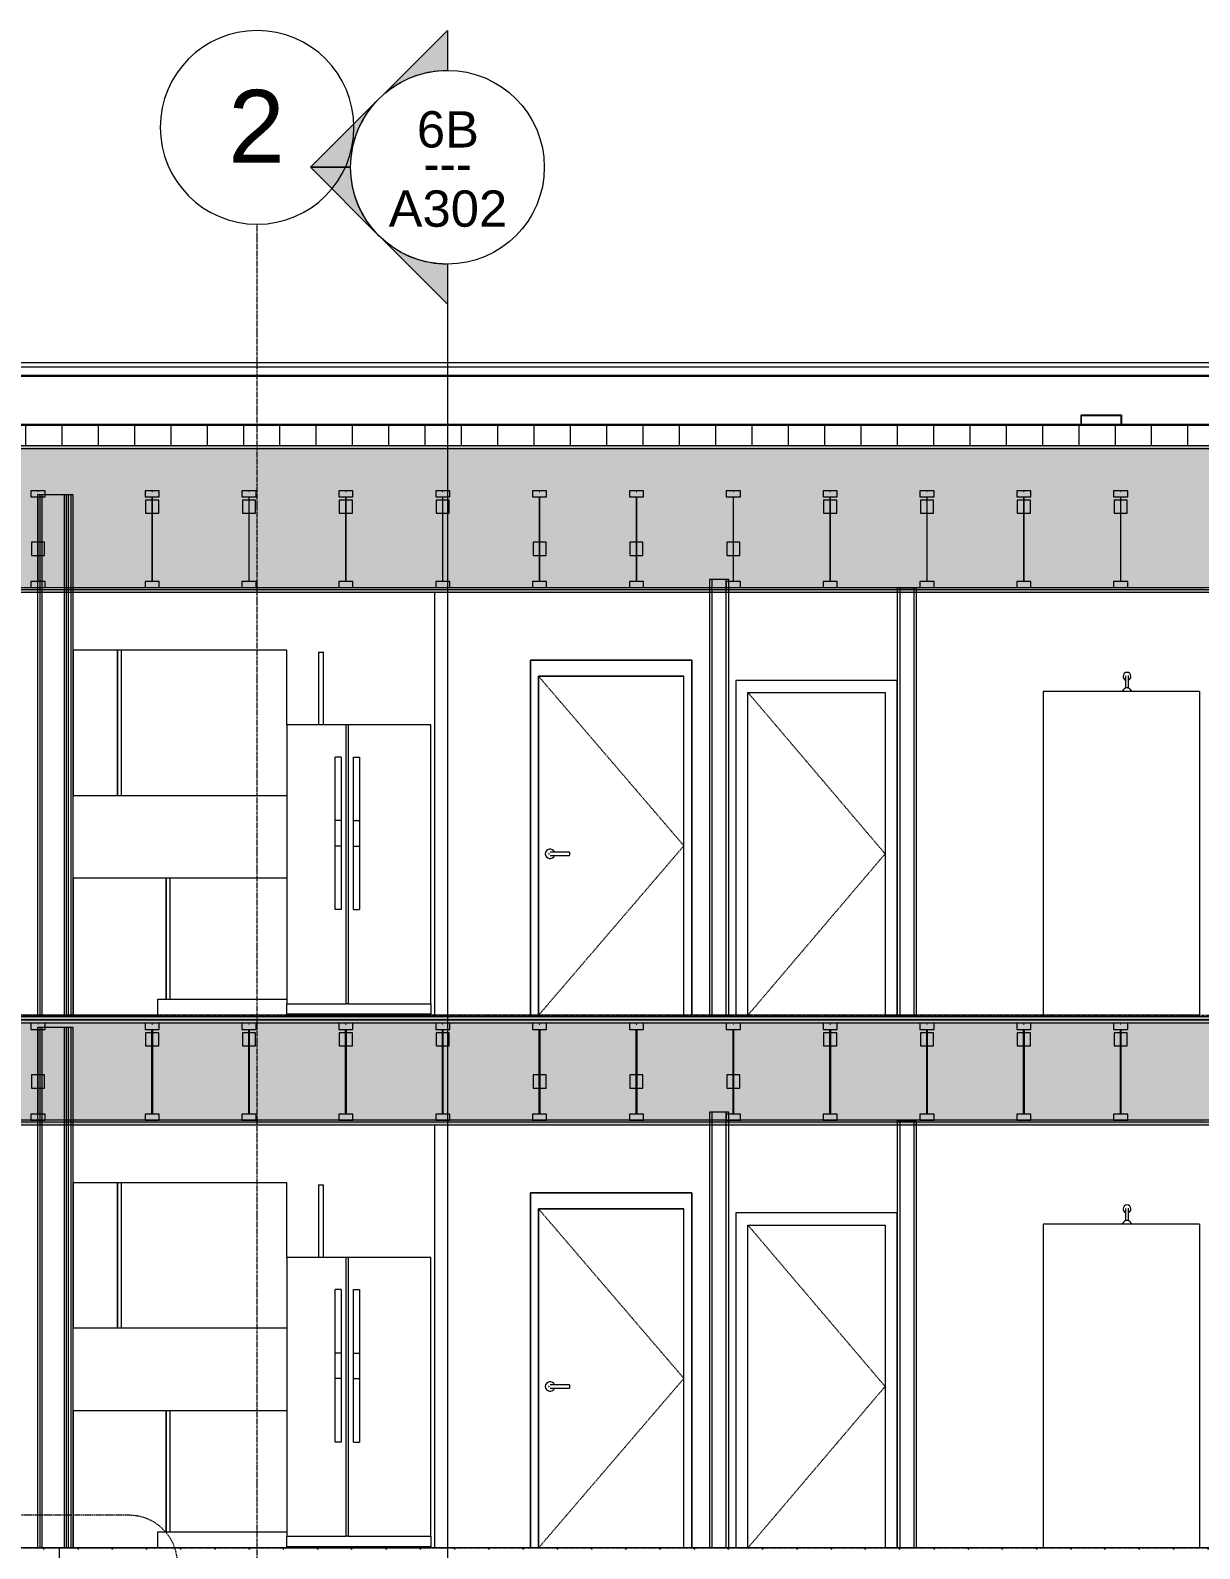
# Model space of a CAD drawing. Header units: inches. Extents: x -4168 to 1483, y -300 to 637.
# Drawn here: x -3210.5 to -2920.8, y 135.8 to 512.1 of the extents above; entities that cross this region are included whole.
import ezdxf

# ---------------------------------------------------------------- set-up
doc = ezdxf.new("R2010")
doc.units = ezdxf.units.IN
doc.header["$MEASUREMENT"] = 0
for name, pattern in [('Dash 1_16_', [0.125, 0.0625, -0.0625]), ('Dash Dot 3_16_', [0.3125, 0.1875, -0.0625, 0, -0.0625]), ('Grid Line 1_2_', [0.875, 0.5, -0.125, 0.125, -0.125])]:
    doc.linetypes.add(name, pattern=pattern)
for name, color, linetype, lineweight in [('0-1', 7, 'Continuous', 5), ('0-2', 9, 'Continuous', 9), ('0-3', 55, 'Continuous', 9), ('0-4', 7, 'Continuous', 9), ('A-ANNO-SYMB-1', 150, 'Dash Dot 3_16_', 9), ('A-DOOR-1', 253, 'Dash 1_16_', 9), ('A-DOOR-4', 7, 'Dash 1_16_', 9), ('A-DOOR-5', 7, 'Continuous', 9), ('A-DOOR-FRAM-1', 133, 'Continuous', 20), ('A-DOOR-FRAM-3', 7, 'Continuous', 9), ('A-FLOR-2', 8, 'Continuous', 5), ('A-FLOR-3', 251, 'Continuous', 5), ('A-FLOR-7', 192, 'Continuous', 9), ('A-FLOR-LEVL-1', 51, 'Grid Line 1_2_', 9), ('A-FLOR-MCUT-2', 51, 'Continuous', 9), ('A-FLOR-PATT-1', 45, 'Continuous', 9), ('A-GENM-1', 55, 'Continuous', 9), ('A-ROOF-1', 252, 'Continuous', 13), ('A-ROOF-2', 251, 'Continuous', 5), ('A-ROOF-3', 132, 'Continuous', 9), ('A-ROOF-PATT-1', 45, 'Continuous', 9), ('A-WALL-1', 253, 'Continuous', 9), ('A-WALL-2', 53, 'Continuous', 13), ('A-WALL-3', 9, 'Continuous', 9), ('A-WALL-4', 250, 'Continuous', 13), ('A-WALL-6', 55, 'Continuous', 9), ('G-ANNO-SYMB', 111, 'Continuous', 9), ('I-WALL-3', 7, 'Continuous', 9), ('I-WALL-4', 55, 'Continuous', 9), ('P-SANR-FIXT-1', 9, 'Continuous', 9), ('Q-CASE-1', 253, 'Continuous', 9), ('Q-CASE-2', 9, 'Continuous', 9), ('Q-SPCQ-1', 9, 'Continuous', 9), ('S-BEAM-2', 7, 'Continuous', 9), ('S-BEAM-4', 55, 'Continuous', 9), ('S-GRID-1', 1, 'Grid Line 1_2_', 9), ('S-GRID-IDEN', 1, 'Continuous', 9)]:
    doc.layers.add(name, color=color, linetype=linetype, lineweight=lineweight)
doc.styles.add('Arial', font='arial.ttf', dxfattribs={"height": 18})
doc.styles.add('Arial_1', font='arial.ttf', dxfattribs={"height": 9})
doc.styles.add('Century Gothic', font='ufonts.com_century-gothic.ttf', dxfattribs={"height": 9})
pattern_1 = [(135, (-3769.654, 146.633), (-4.24264, -4.24264), [])]
pattern_2 = [(0, (-3769.654, 146.633), (30.72, 7.68), [1.267, -21.773, 1.267, -21.773, -122.88]), (0, (-3769.654, 146.633), (30.72, 7.68), [-46.08, 1.267, -44.813, 1.267, -21.773, -53.76]), (0, (-3769.654, 146.633), (30.72, 7.68), [-115.2, 1.267, -14.093, 1.267, -37.133]), (120, (-3758.134, 150.473), (-22.011075, 22.7643), [1.267, -21.773, 1.267, -21.773, -122.88]), (120, (-3758.134, 150.473), (-22.011075, 22.7643), [-46.08, 1.267, -44.813, 1.267, -21.773, -53.76]), (120, (-3758.134, 150.473), (-22.011075, 22.7643), [-115.2, 1.267, -14.093, 1.267, -37.133]), (240, (-3754.294, 165.833), (-8.708925, -30.4443), [1.267, -21.773, 1.267, -21.773, -122.88]), (240, (-3754.294, 165.833), (-8.708925, -30.4443), [-46.08, 1.267, -44.813, 1.267, -21.773, -53.76]), (240, (-3754.294, 165.833), (-8.708925, -30.4443), [-115.2, 1.267, -14.093, 1.267, -37.133])]
pattern_3 = [(0, (-3769.654, 146.633), (0, 4.798), []), (315, (-3769.654, 146.633), (4.7984266, 0), [6.786, -6.786]), (45, (-3769.654, 146.633), (4.7984266, 0), [6.786, -6.786])]
pattern_4 = [(161.57, (-3769.174, 147.113), (-3.8399538, -1.54e-05), [0, -27.322, 3.034, 0]), (18.43, (-3770.134, 147.113), (-3.8399538, 1.54e-05), [0, -27.322, 3.034, 0]), (108.43, (-3769.174, 147.113), (1.919622, -9.6005246), [9.106, -21.25]), (71.57, (-3770.134, 147.113), (1.919622, 9.6005246), [9.106, -21.25])]

# ---------------------------------------------------------------- blocks, each defined once
blk = doc.blocks.new('Cabinet Filler13 - Cabinet Filler-3798830-BUILDING SECTION - NORTH_SOUTH THRU PARKING RAMP - LOOKING WEST')
at = {"layer": 'A-WALL-3'}
for p, q in [((-3139.14, 226), (-3137.87, 226)), ((-3139.14, 226), (-3139.14, 208)), ((-3137.87, 208), (-3137.87, 226))]:
    blk.add_line(p, q, dxfattribs=at)
blk = doc.blocks.new('OD_CW_Upper Cabinet - OD_CW_Upper Cabinet-3856831-BUILDING SECTION - NORTH_SOUTH THRU PARKING RAMP - LOOKING WEST')
at = {"layer": 'Q-CASE-1'}
for p, q in [((-3188.89, 226.5), (-3199.89, 226.5)), ((-3199.89, 226.5), (-3199.89, 190.5)), ((-3187.89, 226.5), (-3188.89, 226.5)), ((-3188.89, 226.5), (-3188.89, 190.5)), ((-3188.89, 190.5), (-3188.89, 226.5)), ((-3187.89, 190.5), (-3187.89, 226.5)), ((-3199.89, 190.5), (-3188.89, 190.5)), ((-3188.89, 190.5), (-3187.89, 190.5))]:
    blk.add_line(p, q, dxfattribs=at)
blk = doc.blocks.new('OD_CW_Base Cabinet - OD_CW_Base Cabinet-3857755-BUILDING SECTION - NORTH_SOUTH THRU PARKING RAMP - LOOKING WEST')
at = {"layer": 'Q-CASE-1'}
for p, q in [((-3176.89, 170), (-3199.89, 170)), ((-3199.89, 170), (-3199.89, 136)), ((-3175.89, 170), (-3176.89, 170)), ((-3176.89, 170), (-3176.89, 140)), ((-3176.89, 140), (-3176.89, 170)), ((-3175.89, 140), (-3175.89, 170)), ((-3178.89, 136), (-3178.89, 140)), ((-3178.89, 140), (-3176.89, 140)), ((-3176.89, 140), (-3175.89, 140)), ((-3199.89, 136), (-3178.89, 136))]:
    blk.add_line(p, q, dxfattribs=at)
blk = doc.blocks.new('SWING - SINGLE - FLUSH - SWING - FLUSH - 2-10 x 6-8 - PRIVACY-3983845-BUILDING SECTION - NORTH_SOUTH THRU PARKING RAMP - LOOKING WEST')
at = {"layer": 'A-DOOR-1'}
for p in [(-3032.7, 216), (-3032.7, 136)]:
    blk.add_line(p, (-2998.7, 176), dxfattribs=at)
at = {"layer": 'A-DOOR-FRAM-1'}
for p, q in [((-2995.7, 219), (-3035.7, 219)), ((-3035.7, 219), (-3035.7, 136)), ((-2995.7, 136), (-2995.7, 219)), ((-3032.7, 136), (-3032.7, 216)), ((-3032.7, 216), (-2998.7, 216)), ((-2998.7, 216), (-2998.7, 136)), ((-3035.7, 136), (-3032.7, 136)), ((-2998.7, 136), (-2995.7, 136))]:
    blk.add_line(p, q, dxfattribs=at)
blk = doc.blocks.new('Cabinet Filler2 - Cabinet Filler-3800231-BUILDING SECTION - NORTH_SOUTH THRU PARKING RAMP - LOOKING WEST')
at = {"layer": 'A-WALL-3'}
for p, q in [((-3139.14, 358), (-3137.87, 358)), ((-3139.14, 358), (-3139.14, 340)), ((-3137.87, 340), (-3137.87, 358))]:
    blk.add_line(p, q, dxfattribs=at)
blk = doc.blocks.new('OD_CW_Upper Cabinet - OD_CW_Upper Cabinet-3876458-BUILDING SECTION - NORTH_SOUTH THRU PARKING RAMP - LOOKING WEST')
at = {"layer": 'Q-CASE-2'}
for p, q in [((-3146.99, 226.5), (-3187.89, 226.5)), ((-3146.99, 208), (-3146.99, 226.5)), ((-3187.89, 190.5), (-3146.99, 190.5))]:
    blk.add_line(p, q, dxfattribs=at)
blk = doc.blocks.new('OD_CW_Base Cabinet - OD_CW_Base Cabinet-3876445-BUILDING SECTION - NORTH_SOUTH THRU PARKING RAMP - LOOKING WEST')
at = {"layer": 'Q-CASE-2'}
for p, q in [((-3146.99, 170), (-3175.89, 170)), ((-3175.89, 140), (-3146.99, 140))]:
    blk.add_line(p, q, dxfattribs=at)
blk = doc.blocks.new('Refrigerator_-_Side-by-Side_6047 - 36_ X 30_-345559-BUILDING SECTION - NORTH_SOUTH THRU PARKING RAMP - LOOKING WEST')
at = {"layer": 'Q-SPCQ-1'}
for p, q in [((-3132.24, 208), (-3146.99, 208)), ((-3146.99, 208), (-3146.99, 138.87)), ((-3131.74, 208), (-3132.24, 208)), ((-3132.24, 138.87), (-3132.24, 208)), ((-3111.24, 208), (-3131.74, 208)), ((-3131.74, 208), (-3131.74, 138.87)), ((-3111.24, 138.87), (-3111.24, 208)), ((-3135.01, 184.29), (-3135.01, 200)), ((-3133.5, 200), (-3135.01, 200)), ((-3133.5, 200), (-3133.5, 184.29)), ((-3130.47, 184.29), (-3130.47, 200)), ((-3130.47, 200), (-3128.96, 200)), ((-3128.96, 200), (-3128.96, 184.29)), ((-3135.01, 177.94), (-3135.01, 184.29)), ((-3133.5, 184.29), (-3135.01, 184.29)), ((-3133.5, 184.29), (-3133.5, 177.94)), ((-3130.47, 177.94), (-3130.47, 184.29)), ((-3130.47, 184.29), (-3128.96, 184.29)), ((-3128.96, 184.29), (-3128.96, 177.94)), ((-3135.01, 162.23), (-3135.01, 177.94)), ((-3133.5, 177.94), (-3135.01, 177.94)), ((-3133.5, 177.94), (-3133.5, 162.23)), ((-3130.47, 162.23), (-3130.47, 177.94)), ((-3130.47, 177.94), (-3128.96, 177.94)), ((-3128.96, 177.94), (-3128.96, 162.23)), ((-3133.5, 162.23), (-3135.01, 162.23)), ((-3130.47, 162.23), (-3128.96, 162.23)), ((-3146.99, 136.37), (-3146.99, 138.87)), ((-3146.99, 138.87), (-3132.24, 138.87)), ((-3146.99, 136.37), (-3111.24, 136.37)), ((-3146.99, 136), (-3146.99, 136.37)), ((-3146.99, 136), (-3111.24, 136)), ((-3131.74, 138.87), (-3132.24, 138.87)), ((-3131.74, 138.87), (-3111.24, 138.87)), ((-3111.24, 138.87), (-3111.24, 136.37)), ((-3111.24, 136.37), (-3111.24, 136))]:
    blk.add_line(p, q, dxfattribs=at)
blk = doc.blocks.new('The Shower - The Shower-4051523-BUILDING SECTION - NORTH_SOUTH THRU PARKING RAMP - LOOKING WEST')
at = {"layer": 'P-SANR-FIXT-1'}
for p, q in [((-2959.51, 216.25), (-2959.51, 136)), ((-2920.76, 216.25), (-2959.51, 216.25)), ((-2920.76, 216.25), (-2920.76, 136)), ((-2920.76, 136), (-2959.51, 136))]:
    blk.add_line(p, q, dxfattribs=at)
blk = doc.blocks.new('Shower Head - Shower Head-3265626-BUILDING SECTION - NORTH_SOUTH THRU PARKING RAMP - LOOKING WEST')
at = {"layer": 'P-SANR-FIXT-1'}
for p, q in [((-2939.6, 216.74), (-2939.97, 216.25)), ((-2939.15, 217.92), (-2939.15, 217.07)), ((-2938.37, 217.06), (-2938.37, 217.92)), ((-2937.56, 216.25), (-2937.92, 216.74))]:
    blk.add_line(p, q, dxfattribs=at)
at = {"layer": 'P-SANR-FIXT-1', "flags": 128}
for points in [[(-2939.15, 220), (-2939.15, 219.99), (-2939.15, 219.98), (-2939.15, 219.95), (-2939.15, 219.91), (-2939.15, 219.86), (-2939.15, 219.8), (-2939.15, 219.72), (-2939.15, 219.64), (-2939.15, 219.55), (-2939.15, 219.44), (-2939.15, 219.33), (-2939.15, 219.2), (-2939.15, 219.06), (-2939.15, 218.92), (-2939.15, 218.76), (-2939.15, 218.6), (-2939.15, 218.42), (-2939.15, 218.24), (-2939.15, 218.05), (-2939.15, 217.92)], [(-2938.37, 217.92), (-2938.37, 218.12), (-2938.37, 218.31), (-2938.37, 218.49), (-2938.37, 218.66), (-2938.37, 218.82), (-2938.37, 218.97), (-2938.37, 219.11), (-2938.37, 219.25), (-2938.37, 219.37), (-2938.37, 219.48), (-2938.37, 219.58), (-2938.37, 219.67), (-2938.37, 219.75), (-2938.37, 219.82), (-2938.37, 219.88), (-2938.37, 219.93), (-2938.37, 219.96), (-2938.37, 219.98), (-2938.37, 220), (-2938.37, 220)], [(-2938.76, 217.14), (-2938.79, 217.13), (-2938.83, 217.13), (-2938.86, 217.13), (-2938.89, 217.13), (-2938.93, 217.12), (-2938.96, 217.12), (-2938.99, 217.11), (-2939.03, 217.11), (-2939.06, 217.1), (-2939.09, 217.09), (-2939.12, 217.08), (-2939.16, 217.07), (-2939.19, 217.05), (-2939.22, 217.04), (-2939.25, 217.03), (-2939.28, 217.01), (-2939.31, 216.99), (-2939.34, 216.97), (-2939.37, 216.95), (-2939.4, 216.93), (-2939.43, 216.91), (-2939.46, 216.89), (-2939.49, 216.86), (-2939.52, 216.84), (-2939.54, 216.81), (-2939.57, 216.78), (-2939.6, 216.75), (-2939.6, 216.74)], [(-2937.92, 216.74), (-2937.95, 216.77), (-2937.97, 216.8), (-2938, 216.83), (-2938.03, 216.86), (-2938.06, 216.88), (-2938.09, 216.91), (-2938.11, 216.93), (-2938.14, 216.95), (-2938.17, 216.97), (-2938.21, 216.99), (-2938.24, 217.01), (-2938.27, 217.02), (-2938.3, 217.04), (-2938.33, 217.05), (-2938.36, 217.06), (-2938.39, 217.08), (-2938.43, 217.09), (-2938.46, 217.1), (-2938.49, 217.1), (-2938.53, 217.11), (-2938.56, 217.12), (-2938.59, 217.12), (-2938.62, 217.13), (-2938.66, 217.13), (-2938.69, 217.13), (-2938.72, 217.13), (-2938.76, 217.14), (-2938.76, 217.14)]]:
    blk.add_lwpolyline(points, dxfattribs=at)
at = {"layer": 'P-SANR-FIXT-1'}
for radius, start, end in [(0.984, 0, 180), (0.984, 180, 248.974), (0.394, 165, 192.5981), (0.394, 345, 30), (0.984, 292.9683, 360)]:
    blk.add_arc((-2938.76, 220), radius, start, end, dxfattribs=at)
blk = doc.blocks.new('CTR - 1st Phase - Unit Layouts_rvt-1-BUILDING SECTION - NORTH_SOUTH THRU PARKING RAMP - LOOKING WEST')
at = {"layer": 'A-WALL-1'}
for p, q in [((-3042.2, 376), (-3042.2, 268)), ((-3037.45, 376), (-3042.2, 376)), ((-3037.45, 268), (-3037.45, 376)), ((-2995.7, 373.87), (-2995.7, 268)), ((-2990.95, 373.87), (-2995.7, 373.87)), ((-2990.95, 268), (-2990.95, 373.87)), ((-3042.2, 268), (-3037.45, 268)), ((-2995.7, 268), (-2990.95, 268)), ((-3042.2, 244), (-3042.2, 136)), ((-3037.45, 244), (-3042.2, 244)), ((-3037.45, 136), (-3037.45, 244)), ((-2995.7, 241.87), (-2995.7, 136)), ((-2990.95, 241.87), (-2995.7, 241.87)), ((-2990.95, 136), (-2990.95, 241.87)), ((-3042.2, 136), (-3037.45, 136)), ((-2995.7, 136), (-2990.95, 136))]:
    blk.add_line(p, q, dxfattribs=at)
at = {"layer": 'A-WALL-2'}
for p, q in [((-3041.57, 268), (-3041.57, 376)), ((-3038.07, 268), (-3038.07, 376)), ((-2995.07, 373.87), (-2995.07, 268)), ((-2991.57, 373.87), (-2991.57, 268)), ((-3041.57, 136), (-3041.57, 244)), ((-3038.07, 136), (-3038.07, 244)), ((-2995.07, 241.87), (-2995.07, 136)), ((-2991.57, 241.87), (-2991.57, 136))]:
    blk.add_line(p, q, dxfattribs=at)
at = {"layer": '0-2'}
for name, p in [('OD_CW_Upper Cabinet - OD_CW_Upper Cabinet-3856831-BUILDING SECTION - NORTH_SOUTH THRU PARKING RAMP - LOOKING WEST', (0, 132)), ('OD_CW_Upper Cabinet - OD_CW_Upper Cabinet-3876458-BUILDING SECTION - NORTH_SOUTH THRU PARKING RAMP - LOOKING WEST', (0, 132)), ('Cabinet Filler2 - Cabinet Filler-3800231-BUILDING SECTION - NORTH_SOUTH THRU PARKING RAMP - LOOKING WEST', (0, 0)), ('SWING - SINGLE - FLUSH - SWING - FLUSH - 2-10 x 6-8 - PRIVACY-3983845-BUILDING SECTION - NORTH_SOUTH THRU PARKING RAMP - LOOKING WEST', (0, 132)), ('Shower Head - Shower Head-3265626-BUILDING SECTION - NORTH_SOUTH THRU PARKING RAMP - LOOKING WEST', (0, 132)), ('The Shower - The Shower-4051523-BUILDING SECTION - NORTH_SOUTH THRU PARKING RAMP - LOOKING WEST', (0, 132)), ('Refrigerator_-_Side-by-Side_6047 - 36_ X 30_-345559-BUILDING SECTION - NORTH_SOUTH THRU PARKING RAMP - LOOKING WEST', (0, 132)), ('OD_CW_Base Cabinet - OD_CW_Base Cabinet-3857755-BUILDING SECTION - NORTH_SOUTH THRU PARKING RAMP - LOOKING WEST', (0, 132)), ('OD_CW_Base Cabinet - OD_CW_Base Cabinet-3876445-BUILDING SECTION - NORTH_SOUTH THRU PARKING RAMP - LOOKING WEST', (0, 132)), ('OD_CW_Upper Cabinet - OD_CW_Upper Cabinet-3856831-BUILDING SECTION - NORTH_SOUTH THRU PARKING RAMP - LOOKING WEST', (0, 0)), ('OD_CW_Upper Cabinet - OD_CW_Upper Cabinet-3876458-BUILDING SECTION - NORTH_SOUTH THRU PARKING RAMP - LOOKING WEST', (0, 0)), ('Cabinet Filler13 - Cabinet Filler-3798830-BUILDING SECTION - NORTH_SOUTH THRU PARKING RAMP - LOOKING WEST', (0, 0)), ('SWING - SINGLE - FLUSH - SWING - FLUSH - 2-10 x 6-8 - PRIVACY-3983845-BUILDING SECTION - NORTH_SOUTH THRU PARKING RAMP - LOOKING WEST', (0, 0)), ('Shower Head - Shower Head-3265626-BUILDING SECTION - NORTH_SOUTH THRU PARKING RAMP - LOOKING WEST', (0, 0)), ('The Shower - The Shower-4051523-BUILDING SECTION - NORTH_SOUTH THRU PARKING RAMP - LOOKING WEST', (0, 0)), ('Refrigerator_-_Side-by-Side_6047 - 36_ X 30_-345559-BUILDING SECTION - NORTH_SOUTH THRU PARKING RAMP - LOOKING WEST', (0, 0)), ('OD_CW_Base Cabinet - OD_CW_Base Cabinet-3857755-BUILDING SECTION - NORTH_SOUTH THRU PARKING RAMP - LOOKING WEST', (0, 0)), ('OD_CW_Base Cabinet - OD_CW_Base Cabinet-3876445-BUILDING SECTION - NORTH_SOUTH THRU PARKING RAMP - LOOKING WEST', (0, 0))]:
    blk.add_blockref(name, p, dxfattribs=at)
blk = doc.blocks.new('HOLLOW METAL - UNIT DOOR-V36-BUILDING SECTION - NORTH_SOUTH THRU PARKING RAMP - LOOKING WEST')
at = {"layer": 'A-DOOR-4'}
for p, q in [((-3084.57, 352), (-3048.57, 310)), ((-3048.57, 310), (-3084.57, 268))]:
    blk.add_line(p, q, dxfattribs=at)
at = {"layer": 'A-DOOR-5'}
for p, q in [((-3084.57, 352), (-3084.57, 268)), ((-3048.57, 352), (-3084.57, 352)), ((-3048.57, 268), (-3048.57, 352)), ((-3076.9, 308.39), (-3081.03, 308.39)), ((-3081.03, 307.61), (-3076.9, 307.61)), ((-3076.9, 308.39), (-3076.9, 308)), ((-3076.9, 308), (-3076.9, 307.61))]:
    blk.add_line(p, q, dxfattribs=at)
at = {"layer": 'A-DOOR-5', "flags": 128}
for points in [[(-3081.03, 308.39), (-3081.05, 308.39), (-3081.08, 308.39), (-3081.1, 308.39), (-3081.12, 308.39), (-3081.15, 308.39), (-3081.17, 308.39), (-3081.19, 308.39), (-3081.22, 308.39), (-3081.24, 308.39), (-3081.26, 308.39), (-3081.28, 308.39), (-3081.3, 308.39), (-3081.32, 308.39), (-3081.34, 308.39), (-3081.36, 308.39), (-3081.38, 308.39), (-3081.4, 308.39), (-3081.42, 308.39), (-3081.44, 308.39), (-3081.45, 308.39), (-3081.47, 308.39), (-3081.49, 308.39), (-3081.5, 308.39), (-3081.51, 308.39), (-3081.53, 308.39), (-3081.54, 308.39), (-3081.55, 308.39), (-3081.56, 308.39), (-3081.57, 308.39), (-3081.58, 308.39), (-3081.59, 308.39), (-3081.6, 308.39), (-3081.6, 308.39), (-3081.61, 308.39), (-3081.61, 308.39), (-3081.62, 308.39), (-3081.62, 308.39), (-3081.62, 308.39), (-3081.62, 308.39)], [(-3081.62, 307.61), (-3081.62, 307.61), (-3081.62, 307.61), (-3081.62, 307.61), (-3081.61, 307.61), (-3081.61, 307.61), (-3081.6, 307.61), (-3081.6, 307.61), (-3081.59, 307.61), (-3081.58, 307.61), (-3081.57, 307.61), (-3081.56, 307.61), (-3081.55, 307.61), (-3081.54, 307.61), (-3081.53, 307.61), (-3081.52, 307.61), (-3081.5, 307.61), (-3081.49, 307.61), (-3081.47, 307.61), (-3081.46, 307.61), (-3081.44, 307.61), (-3081.42, 307.61), (-3081.41, 307.61), (-3081.39, 307.61), (-3081.37, 307.61), (-3081.35, 307.61), (-3081.33, 307.61), (-3081.31, 307.61), (-3081.29, 307.61), (-3081.27, 307.61), (-3081.24, 307.61), (-3081.22, 307.61), (-3081.2, 307.61), (-3081.18, 307.61), (-3081.15, 307.61), (-3081.13, 307.61), (-3081.11, 307.61), (-3081.08, 307.61), (-3081.06, 307.61), (-3081.04, 307.61), (-3081.03, 307.61)]]:
    blk.add_lwpolyline(points, dxfattribs=at)
at = {"layer": 'A-DOOR-5'}
for centre, radius, start, end in [((-3081.72, 308), 1.18, 19.6343, 180), ((-3081.72, 308), 1.18, 180, 340.4367), ((-3081.62, 308), 0.394, 150, 180), ((-3081.62, 308), 0.394, 180, 210), ((-3081.62, 308), 0.394, 90, 105), ((-3081.62, 308), 0.394, 255, 270)]:
    blk.add_arc(centre, radius, start, end, dxfattribs=at)
at = {"layer": 'A-DOOR-FRAM-3'}
for p, q in [((-3086.57, 356), (-3086.57, 268)), ((-3046.57, 356), (-3086.57, 356)), ((-3046.57, 268), (-3046.57, 356)), ((-3084.57, 268), (-3084.57, 352)), ((-3084.57, 352), (-3048.57, 352)), ((-3048.57, 268), (-3048.57, 352))]:
    blk.add_line(p, q, dxfattribs=at)
blk = doc.blocks.new('CTR - 1st Phase - Common Walls_rvt-1-BUILDING SECTION - NORTH_SOUTH THRU PARKING RAMP - LOOKING WEST')
at = {"layer": 'A-WALL-4'}
for p, q in [((-3208.14, 397), (-3208.14, 268)), ((-3207.64, 397), (-3207.64, 268)), ((-3202.14, 397), (-3202.14, 268)), ((-3201.64, 397), (-3201.64, 268)), ((-3201.14, 397), (-3201.14, 268)), ((-3200.51, 397), (-3200.51, 268)), ((-3208.14, 265), (-3208.14, 136)), ((-3207.64, 265), (-3207.64, 136)), ((-3202.14, 265), (-3202.14, 136)), ((-3201.64, 265), (-3201.64, 136)), ((-3201.14, 265), (-3201.14, 136)), ((-3200.51, 265), (-3200.51, 136))]:
    blk.add_line(p, q, dxfattribs=at)
at = {"layer": 'I-WALL-3'}
for p, q in [((-3208.76, 397), (-3208.76, 268)), ((-3199.89, 397), (-3208.76, 397)), ((-3199.89, 268), (-3199.89, 397)), ((-3208.76, 268), (-3199.89, 268)), ((-3208.76, 265), (-3208.76, 136)), ((-3199.89, 265), (-3208.76, 265)), ((-3199.89, 136), (-3199.89, 265)), ((-3208.76, 136), (-3199.89, 136))]:
    blk.add_line(p, q, dxfattribs=at)
at = {"layer": 'I-WALL-4'}
for p, q in [((-3110.24, 268), (-3110.24, 372.87)), ((-3086.57, 268), (-3086.57, 356)), ((-3086.57, 356), (-3046.57, 356)), ((-3046.57, 356), (-3046.57, 268)), ((-3110.24, 136), (-3110.24, 240.87)), ((-3086.57, 136), (-3086.57, 224)), ((-3086.57, 224), (-3046.57, 224)), ((-3046.57, 224), (-3046.57, 136))]:
    blk.add_line(p, q, dxfattribs=at)
at = {"layer": '0-4'}
for p in [(0, 0), (0, -132)]:
    blk.add_blockref('HOLLOW METAL - UNIT DOOR-V36-BUILDING SECTION - NORTH_SOUTH THRU PARKING RAMP - LOOKING WEST', p, dxfattribs=at)
blk = doc.blocks.new('TRUSS - 24_-2435216-BUILDING SECTION - NORTH_SOUTH THRU PARKING RAMP - LOOKING WEST')
at = {"layer": 'S-BEAM-2'}
for p, q in [((-2663.67, 134), (-2663.67, 132.5)), ((-2660.17, 134), (-2663.67, 134)), ((-2663.67, 132.5), (-2660.17, 132.5)), ((-2660.17, 132.5), (-2660.17, 134)), ((-2660.3, 121.22), (-2663.55, 121.22)), ((-2663.55, 121.22), (-2663.55, 117.97)), ((-2660.3, 117.97), (-2660.3, 121.22)), ((-2663.55, 117.97), (-2660.3, 117.97)), ((-2663.67, 111.5), (-2663.67, 110)), ((-2660.17, 111.5), (-2663.67, 111.5)), ((-2663.67, 110), (-2660.17, 110)), ((-2660.17, 110), (-2660.17, 111.5))]:
    blk.add_line(p, q, dxfattribs=at)
at = {"layer": 'S-BEAM-4'}
for p, q in [((-2661.86, 133.75), (-2661.99, 133.75)), ((-2661.99, 132.5), (-2661.99, 111.5)), ((-2661.86, 111.5), (-2661.86, 132.5))]:
    blk.add_line(p, q, dxfattribs=at)
blk = doc.blocks.new('TRUSS - 24_-V43-BUILDING SECTION - NORTH_SOUTH THRU PARKING RAMP - LOOKING WEST')
at = {"layer": 'S-BEAM-2'}
for p, q in [((-3178.57, 266), (-3182.07, 266)), ((-3182.07, 266), (-3182.07, 264.5)), ((-3182.07, 264.5), (-3178.57, 264.5)), ((-3178.7, 263.68), (-3181.95, 263.68)), ((-3181.95, 263.68), (-3181.95, 260.43)), ((-3178.7, 260.43), (-3178.7, 263.68)), ((-3178.57, 264.5), (-3178.57, 266)), ((-3181.95, 260.43), (-3178.7, 260.43)), ((-3178.57, 243.5), (-3182.07, 243.5)), ((-3182.07, 243.5), (-3182.07, 242)), ((-3182.07, 242), (-3178.57, 242)), ((-3178.57, 242), (-3178.57, 243.5))]:
    blk.add_line(p, q, dxfattribs=at)
at = {"layer": 'S-BEAM-4'}
for p, q in [((-3180.39, 265.75), (-3180.26, 265.75)), ((-3180.39, 243.5), (-3180.39, 264.5)), ((-3180.26, 264.5), (-3180.26, 243.5))]:
    blk.add_line(p, q, dxfattribs=at)
blk = doc.blocks.new('TRUSS - 24_-V44-BUILDING SECTION - NORTH_SOUTH THRU PARKING RAMP - LOOKING WEST')
at = {"layer": 'S-BEAM-2'}
for p, q in [((-3082.57, 266), (-3086.07, 266)), ((-3086.07, 266), (-3086.07, 264.5)), ((-3086.07, 264.5), (-3082.57, 264.5)), ((-3082.57, 264.5), (-3082.57, 266)), ((-3082.7, 253.22), (-3085.95, 253.22)), ((-3085.95, 253.22), (-3085.95, 249.97)), ((-3082.7, 249.97), (-3082.7, 253.22)), ((-3085.95, 249.97), (-3082.7, 249.97)), ((-3082.57, 243.5), (-3086.07, 243.5)), ((-3086.07, 243.5), (-3086.07, 242)), ((-3086.07, 242), (-3082.57, 242)), ((-3082.57, 242), (-3082.57, 243.5))]:
    blk.add_line(p, q, dxfattribs=at)
at = {"layer": 'S-BEAM-4'}
for p, q in [((-3084.39, 265.75), (-3084.26, 265.75)), ((-3084.39, 243.5), (-3084.39, 264.5)), ((-3084.26, 264.5), (-3084.26, 243.5))]:
    blk.add_line(p, q, dxfattribs=at)
blk = doc.blocks.new('TRUSS - 24_-2435176-BUILDING SECTION - NORTH_SOUTH THRU PARKING RAMP - LOOKING WEST')
at = {"layer": 'S-BEAM-2'}
for p, q in [((-2519.67, 134), (-2519.67, 132.5)), ((-2516.17, 134), (-2519.67, 134)), ((-2519.67, 132.5), (-2516.17, 132.5)), ((-2516.17, 132.5), (-2516.17, 134)), ((-2516.3, 131.68), (-2519.55, 131.68)), ((-2519.55, 131.68), (-2519.55, 128.43)), ((-2519.55, 128.43), (-2516.3, 128.43)), ((-2516.3, 128.43), (-2516.3, 131.68)), ((-2519.67, 111.5), (-2519.67, 110)), ((-2516.17, 111.5), (-2519.67, 111.5)), ((-2519.67, 110), (-2516.17, 110)), ((-2516.17, 110), (-2516.17, 111.5))]:
    blk.add_line(p, q, dxfattribs=at)
at = {"layer": 'S-BEAM-4'}
for p, q in [((-2517.86, 133.75), (-2517.99, 133.75)), ((-2517.99, 132.5), (-2517.99, 111.5)), ((-2517.86, 111.5), (-2517.86, 132.5))]:
    blk.add_line(p, q, dxfattribs=at)
blk = doc.blocks.new('CTR - 1st Phase - Structure_rvt-1-BUILDING SECTION - NORTH_SOUTH THRU PARKING RAMP - LOOKING WEST')
at = {"layer": '0-3'}
for name, p in [('TRUSS - 24_-2435216-BUILDING SECTION - NORTH_SOUTH THRU PARKING RAMP - LOOKING WEST', (-546.7, 264)), ('TRUSS - 24_-2435176-BUILDING SECTION - NORTH_SOUTH THRU PARKING RAMP - LOOKING WEST', (-662.4, 264)), ('TRUSS - 24_-2435176-BUILDING SECTION - NORTH_SOUTH THRU PARKING RAMP - LOOKING WEST', (-638.4, 264)), ('TRUSS - 24_-2435176-BUILDING SECTION - NORTH_SOUTH THRU PARKING RAMP - LOOKING WEST', (-614.4, 264)), ('TRUSS - 24_-2435176-BUILDING SECTION - NORTH_SOUTH THRU PARKING RAMP - LOOKING WEST', (-590.4, 264)), ('TRUSS - 24_-2435216-BUILDING SECTION - NORTH_SOUTH THRU PARKING RAMP - LOOKING WEST', (-422.4, 264)), ('TRUSS - 24_-2435216-BUILDING SECTION - NORTH_SOUTH THRU PARKING RAMP - LOOKING WEST', (-398.4, 264)), ('TRUSS - 24_-2435216-BUILDING SECTION - NORTH_SOUTH THRU PARKING RAMP - LOOKING WEST', (-374.4, 264)), ('TRUSS - 24_-2435176-BUILDING SECTION - NORTH_SOUTH THRU PARKING RAMP - LOOKING WEST', (-494.4, 264)), ('TRUSS - 24_-2435176-BUILDING SECTION - NORTH_SOUTH THRU PARKING RAMP - LOOKING WEST', (-470.4, 264)), ('TRUSS - 24_-2435176-BUILDING SECTION - NORTH_SOUTH THRU PARKING RAMP - LOOKING WEST', (-446.4, 264)), ('TRUSS - 24_-2435176-BUILDING SECTION - NORTH_SOUTH THRU PARKING RAMP - LOOKING WEST', (-422.4, 264)), ('TRUSS - 24_-2435216-BUILDING SECTION - NORTH_SOUTH THRU PARKING RAMP - LOOKING WEST', (-546.7, 132)), ('TRUSS - 24_-V43-BUILDING SECTION - NORTH_SOUTH THRU PARKING RAMP - LOOKING WEST', (0, 0)), ('TRUSS - 24_-V43-BUILDING SECTION - NORTH_SOUTH THRU PARKING RAMP - LOOKING WEST', (24, 0)), ('TRUSS - 24_-V43-BUILDING SECTION - NORTH_SOUTH THRU PARKING RAMP - LOOKING WEST', (48, 0)), ('TRUSS - 24_-V43-BUILDING SECTION - NORTH_SOUTH THRU PARKING RAMP - LOOKING WEST', (72, 0)), ('TRUSS - 24_-V44-BUILDING SECTION - NORTH_SOUTH THRU PARKING RAMP - LOOKING WEST', (0, 0)), ('TRUSS - 24_-V44-BUILDING SECTION - NORTH_SOUTH THRU PARKING RAMP - LOOKING WEST', (24, 0)), ('TRUSS - 24_-V44-BUILDING SECTION - NORTH_SOUTH THRU PARKING RAMP - LOOKING WEST', (48, 0)), ('TRUSS - 24_-V43-BUILDING SECTION - NORTH_SOUTH THRU PARKING RAMP - LOOKING WEST', (168, 0)), ('TRUSS - 24_-V43-BUILDING SECTION - NORTH_SOUTH THRU PARKING RAMP - LOOKING WEST', (192, 0)), ('TRUSS - 24_-V43-BUILDING SECTION - NORTH_SOUTH THRU PARKING RAMP - LOOKING WEST', (216, 0)), ('TRUSS - 24_-V43-BUILDING SECTION - NORTH_SOUTH THRU PARKING RAMP - LOOKING WEST', (240, 0))]:
    blk.add_blockref(name, p, dxfattribs=at)
blk = doc.blocks.new('Basic Wall _ EXT - FIBER CEMENT - SMALL - ___-2145929-BUILDING SECTION - NORTH_SOUTH THRU PARKING RAMP - LOOKING WEST')
at = {"layer": 'A-WALL-6'}
for p, q in [((-2061.36, 429.66), (-3867.29, 429.66)), ((-2076.8, 428.6), (-3851.85, 428.6)), ((-3851.44, 426.42), (-2077.21, 426.42)), ((-2077.53, 426.57), (-3851.11, 426.57))]:
    blk.add_line(p, q, dxfattribs=at)
blk = doc.blocks.new('Family1 - SCUPPER - east_west-2920095-BUILDING SECTION - NORTH_SOUTH THRU PARKING RAMP - LOOKING WEST')
at = {"layer": 'A-GENM-1'}
for p, q in [((-2632.92, 416.73), (-2642.92, 416.73)), ((-2642.92, 416.73), (-2642.92, 414.39)), ((-2642.8, 414.39), (-2642.8, 416.6)), ((-2642.8, 416.6), (-2633.05, 416.6)), ((-2633.05, 416.6), (-2633.05, 414.39)), ((-2632.92, 414.39), (-2632.92, 416.73))]:
    blk.add_line(p, q, dxfattribs=at)
blk = doc.blocks.new('Grid - Grid Head - Circle-50561-BUILDING SECTION - NORTH_SOUTH THRU PARKING RAMP - LOOKING WEST')
at = {"layer": 'S-GRID-IDEN'}
for start, end in [(0, 180), (180, 360)]:
    blk.add_arc((-3481.32, 494.5), 24, start, end, dxfattribs=at)
blk = doc.blocks.new('Section - Section Head - Filled-22785-BUILDING SECTION - NORTH_SOUTH THRU PARKING RAMP - LOOKING WEST')
at = {"layer": 'G-ANNO-SYMB'}
h = blk.add_hatch(color=256, dxfattribs=at)
edge = h.paths.add_edge_path(flags=0)
edge.add_line((-3123.25, -191.09), (-3107.15, -174.99))
edge.add_line((-3107.15, -174.99), (-3107.15, -184.9))
edge.add_arc((-3107.15, -208.93), 24.03, 90, 132.0784)
h = blk.add_hatch(color=256, dxfattribs=at)
edge = h.paths.add_edge_path(flags=0)
edge.add_arc((-3107.15, -208.93), 24, 135, 180)
edge.add_line((-3131.15, -208.93), (-3141.09, -208.93))
edge.add_line((-3141.09, -208.93), (-3124.12, -191.96))
h = blk.add_hatch(color=256, dxfattribs=at)
edge = h.paths.add_edge_path(flags=0)
edge.add_line((-3124.12, -225.9), (-3141.09, -208.93))
edge.add_line((-3141.09, -208.93), (-3131.15, -208.93))
edge.add_arc((-3107.15, -208.93), 24, 180, 225)
h = blk.add_hatch(color=256, dxfattribs=at)
edge = h.paths.add_edge_path(flags=0)
edge.add_arc((-3107.15, -208.93), 24.03, 227.9216, 270)
edge.add_line((-3107.15, -232.96), (-3107.15, -242.87))
edge.add_line((-3107.15, -242.87), (-3123.25, -226.77))
for p, q in [((-3107.15, -174.99), (-3123.25, -191.09)), ((-3107.15, -184.9), (-3107.15, -174.99)), ((-3124.12, -191.96), (-3141.09, -208.93)), ((-3131.15, -208.93), (-3141.09, -208.93)), ((-3141.09, -208.93), (-3124.12, -225.9)), ((-3141.09, -208.93), (-3131.15, -208.93)), ((-3123.25, -226.77), (-3107.15, -242.87)), ((-3107.15, -242.87), (-3107.15, -232.96))]:
    blk.add_line(p, q, dxfattribs=at)
for centre, radius, start, end in [((-3107.15, -208.96), 24, 90, 270), ((-3107.15, -208.93), 24.03, 90, 132.0784), ((-3107.15, -208.96), 24, 270, 90), ((-3107.15, -208.93), 24, 135, 180), ((-3107.15, -208.93), 24, 180, 225), ((-3107.15, -208.93), 24.03, 227.9216, 270)]:
    blk.add_arc(centre, radius, start, end, dxfattribs=at)

msp = doc.modelspace()

# ---------------------------------------------------------------- hatches: boundary and pattern name
at = {"layer": 'A-FLOR-2'}
h = msp.add_hatch(color=256, dxfattribs=at)
h.paths.add_polyline_path([(-2924.0475, 266.75), (-2076.1737, 266.75), (-2076.1737, 266.875), (-2542.776, 266.875), (-3408.6737, 266.875), (-3408.6737, 266.75), (-2932.4271, 266.75)], flags=0)
h.paths.add_polyline_path([(-3855.8487, 266.75), (-3481.1737, 266.75), (-3481.1737, 266.875), (-3857.9737, 266.875), (-3857.9737, 266.75)], flags=0)
at = {"layer": 'A-FLOR-3'}
h = msp.add_hatch(color=256, dxfattribs=at)
h.paths.add_polyline_path([(-2076.7987, 241.5), (-2076.1737, 241.5), (-2076.1737, 242), (-2510.9362, 242), (-2510.9362, 241.5), (-2094.4678, 241.5)], flags=0)
h.paths.add_polyline_path([(-3851.8487, 241.5), (-3486.6737, 241.5), (-3486.6737, 242), (-3852.4737, 242), (-3852.4737, 241.5)], flags=0)
h.paths.add_polyline_path([(-3479.2237, 241.5), (-3479.2237, 242), (-3481.1737, 241.9974), (-3481.1737, 241.5), (-3480.0487, 241.5)], flags=0)
h.paths.add_polyline_path([(-3403.1737, 241.5), (-3207.6362, 241.5), (-3207.6362, 242), (-3403.1737, 241.9979)], flags=0)
h.paths.add_polyline_path([(-2517.6372, 241.5), (-2516.4362, 241.5), (-2516.4362, 242), (-2712.2237, 242), (-2712.2237, 241.5), (-2521.827, 241.5)], flags=0)
h.paths.add_polyline_path([(-3202.1362, 241.5), (-2919.6362, 241.5), (-2919.6362, 242), (-3202.1362, 242), (-3202.1362, 241.9225)], flags=0)
h.paths.add_polyline_path([(-2731.3169, 241.5), (-2717.7237, 241.5), (-2717.7237, 242), (-2914.1362, 242), (-2914.1362, 241.5), (-2737.2362, 241.5)], flags=0)
at = {"layer": 'A-FLOR-PATT-1'}
h = msp.add_hatch(dxfattribs=at)
h.set_pattern_fill('FP_3', color=256, style=0, pattern_type=2)
h.set_pattern_definition([(0, (-3769.654, 146.633), (15.36, 3.84), [1.267, -10.253, 1.267, -10.253, -61.44]), (0, (-3769.654, 146.633), (15.36, 3.84), [-23.04, 1.267, -21.773, 1.267, -10.253, -26.88]), (0, (-3769.654, 146.633), (15.36, 3.84), [-57.6, 1.267, -6.413, 1.267, -17.933]), (120, (-3763.894, 148.553), (-11.0055376, 11.38215), [1.267, -10.253, 1.267, -10.253, -61.44]), (120, (-3763.894, 148.553), (-11.0055376, 11.38215), [-23.04, 1.267, -21.773, 1.267, -10.253, -26.88]), (120, (-3763.894, 148.553), (-11.0055376, 11.38215), [-57.6, 1.267, -6.413, 1.267, -17.933]), (240, (-3761.974, 156.233), (-4.3544624, -15.22215), [1.267, -10.253, 1.267, -10.253, -61.44]), (240, (-3761.974, 156.233), (-4.3544624, -15.22215), [-23.04, 1.267, -21.773, 1.267, -10.253, -26.88]), (240, (-3761.974, 156.233), (-4.3544624, -15.22215), [-57.6, 1.267, -6.413, 1.267, -17.933])])
h.paths.add_polyline_path([(-2949.1863, 266.875), (-2076.1737, 266.875), (-2076.1737, 267.625), (-3408.6737, 267.625), (-3408.6737, 266.875), (-2953.3761, 266.875)], flags=0)
h.paths.add_polyline_path([(-3855.8175, 266.875), (-3479.2237, 266.875), (-3479.2237, 267.625), (-3851.8487, 267.625), (-3851.8487, 267), (-3855.8175, 267.0036), (-3855.8487, 267), (-3857.9737, 267), (-3857.9423, 266.875), (-3855.8487, 266.875)], flags=0)
h = msp.add_hatch(dxfattribs=at)
h.set_pattern_fill('FP_2', color=256, style=0, pattern_type=2)
h.set_pattern_definition(pattern_1)
h.paths.add_polyline_path([(-2920.7612, 267.625), (-2076.7987, 267.625), (-2076.7987, 268), (-3408.6737, 268), (-3408.6737, 267.625), (-2924.0475, 267.625)], flags=0)
h.paths.add_polyline_path([(-3855.8487, 267.625), (-3855.8175, 267.6271), (-3855.8487, 267.6271)], flags=0)
h.paths.add_polyline_path([(-3851.8487, 267.625), (-3479.2237, 267.625), (-3479.2237, 268), (-3851.8487, 268), (-3851.8487, 267.6311)], flags=0)
h = msp.add_hatch(dxfattribs=at)
h.set_pattern_fill('FP_4', color=256, style=0, pattern_type=2)
h.set_pattern_definition(pattern_3)
h.paths.add_polyline_path([(-3855.8175, 266), (-3479.2237, 266), (-3479.2237, 266.75), (-3857.9737, 266.75), (-3857.9737, 266), (-3855.8487, 266)], flags=0)
h.paths.add_polyline_path([(-2076.1737, 266), (-2076.1737, 266.75), (-3408.6737, 266.75), (-3408.6737, 266), (-2077.7086, 266)], flags=0)
h = msp.add_hatch(dxfattribs=at)
h.set_pattern_fill('FP_1', color=256, style=0, pattern_type=2)
h.set_pattern_definition(pattern_4)
h.paths.add_polyline_path([(-3857.9737, 242), (-3479.2237, 242), (-3479.2237, 266), (-3857.9737, 266), (-3857.9737, 263.7483)], flags=0)
h.paths.add_polyline_path([(-2094.4678, 242), (-2070.6737, 242), (-2070.6737, 266), (-3408.6737, 266), (-3408.6737, 242), (-2098.6575, 242)], flags=0)
h = msp.add_hatch(dxfattribs=at)
h.set_pattern_fill('FP_5', color=256, style=0, pattern_type=2)
h.set_pattern_definition(pattern_2)
h.paths.add_polyline_path([(-3479.2237, 240.875), (-3479.2237, 241.5), (-3481.1737, 241.5), (-3481.1737, 240.875), (-3480.0487, 240.875)], flags=0)
h.paths.add_polyline_path([(-3486.6737, 240.875), (-3486.6737, 241.5), (-3851.8487, 241.5), (-3851.8487, 240.875), (-3487.2987, 240.875)], flags=0)
h.paths.add_polyline_path([(-3066.5006, 240.875), (-2076.7987, 240.875), (-2076.7987, 241.5), (-3408.6737, 241.5), (-3408.6737, 240.875), (-3069.3386, 240.875)], flags=0)
h = msp.add_hatch(dxfattribs=at)
h.set_pattern_fill('FP_2', color=256, style=0, pattern_type=2)
h.set_pattern_definition(pattern_1)
h.paths.add_polyline_path([(-3234.0925, 135.625), (-3203.3237, 135.625), (-3203.3237, 136), (-3852.4737, 136), (-3852.4737, 135.625), (-3248.6362, 135.625)], flags=0)
h = msp.add_hatch(dxfattribs=at)
h.set_pattern_fill('FP_2', color=256, style=0, pattern_type=2)
h.set_pattern_definition(pattern_1)
h.paths.add_polyline_path([(-2664.2801, 135.625), (-2076.7987, 135.625), (-2076.7987, 136), (-3203.3237, 136), (-3203.3237, 135.625), (-2668.4112, 135.625)], flags=0)
at = {"layer": 'A-ROOF-1'}
msp.add_hatch(color=256, dxfattribs=at).paths.add_polyline_path([(-2764.8353, 414.1376), (-2076.7987, 414.1376), (-2076.7987, 414.3877), (-3407.6737, 414.3877), (-3407.6737, 414.1376), (-2781.5944, 414.1376)], flags=0)
at = {"layer": 'A-ROOF-2'}
h = msp.add_hatch(color=256, dxfattribs=at)
h.paths.add_polyline_path([(-2717.7237, 373.5), (-2717.7237, 374), (-2914.1362, 374), (-2914.1362, 373.5), (-2718.9737, 373.5)], flags=0)
h.paths.add_polyline_path([(-3402.5487, 373.5), (-3207.6362, 373.5), (-3207.6362, 374), (-3403.1737, 373.9983), (-3403.1737, 373.5)], flags=0)
h.paths.add_polyline_path([(-2076.7987, 373.5), (-2076.1737, 373.5), (-2076.1737, 374), (-2510.9362, 374), (-2510.9362, 373.5), (-2094.4678, 373.5)], flags=0)
h.paths.add_polyline_path([(-3202.1362, 373.5), (-2919.6362, 373.5), (-2919.6362, 374), (-3202.1362, 374), (-3202.1362, 373.9228)], flags=0)
h.paths.add_polyline_path([(-2517.6372, 373.5), (-2516.4362, 373.5), (-2516.4362, 374), (-2712.2237, 374), (-2712.2237, 373.5), (-2521.827, 373.5)], flags=0)
at = {"layer": 'A-ROOF-PATT-1'}
h = msp.add_hatch(dxfattribs=at)
h.set_pattern_fill('FP_8', color=256, style=0, pattern_type=2)
h.set_pattern_definition([(0, (-3769.654, 146.633), (0, 9), []), (90, (-3769.654, 146.633), (-9, 6e-16), [])])
h.paths.add_polyline_path([(-2748.0761, 409.1366), (-2076.1737, 409.1366), (-2076.1737, 414.1376), (-3407.6737, 414.1376), (-3407.6737, 409.1366), (-2764.8353, 409.1366)], flags=0)
h = msp.add_hatch(dxfattribs=at)
h.set_pattern_fill('FP_4', color=256, style=0, pattern_type=2)
h.set_pattern_definition(pattern_3)
h.paths.add_polyline_path([(-2714.5577, 408.3864), (-2076.1737, 408.3864), (-2076.1737, 409.1366), (-3407.6737, 409.1366), (-3407.6737, 408.3864), (-2731.3169, 408.3864)], flags=0)
h = msp.add_hatch(dxfattribs=at)
h.set_pattern_fill('FP_1', color=256, style=0, pattern_type=2)
h.set_pattern_definition(pattern_4)
h.paths.add_polyline_path([(-3407.6737, 374), (-2076.1737, 374), (-2076.1737, 408.3864), (-3407.6737, 408.3864), (-3407.6737, 383.387)], flags=0)
h = msp.add_hatch(dxfattribs=at)
h.set_pattern_fill('FP_5', color=256, style=0, pattern_type=2)
h.set_pattern_definition(pattern_2)
h.paths.add_polyline_path([(-3075.0237, 372.875), (-2076.7987, 372.875), (-2076.7987, 373.5), (-3407.6737, 373.5), (-3407.6737, 372.875), (-3083.2598, 372.875)], flags=0)

# ---------------------------------------------------------------- linework, layer by layer
at = {"layer": 'A-ANNO-SYMB-1'}
msp.add_line((-3186.0537, 144.0781), (-3242.8645, 144.0781), dxfattribs=at)
msp.add_arc((-3186.0537, 132.0781), 12, 0, 90, dxfattribs=at)
at = {"layer": 'A-FLOR-7'}
for p, q in [((-3146.9862, 268), (-3362.9862, 268)), ((-2959.5112, 268), (-3111.2362, 268)), ((-3408.6737, 240.875), (-2076.7987, 240.875)), ((-3146.9862, 136), (-3362.9862, 136)), ((-3203.3237, 110), (-3203.3237, 136)), ((-2959.5112, 136), (-3111.2362, 136)), ((-2911.8862, 136), (-2920.7612, 136))]:
    msp.add_line(p, q, dxfattribs=at)
at = {"layer": 'A-FLOR-LEVL-1'}
for p, q in [((-4167.9645, 268), (-1830.091, 268)), ((-4167.9645, 136), (-1830.091, 136))]:
    msp.add_line(p, q, dxfattribs=at)
at = {"layer": 'A-FLOR-MCUT-2'}
for p, q in [((-2076.7987, 267.625), (-3851.8487, 267.625)), ((-2076.1737, 266.875), (-3408.6737, 266.875)), ((-2076.1737, 266.75), (-3408.6737, 266.75)), ((-2076.1737, 266), (-3408.6737, 266)), ((-2076.1737, 242), (-3408.6737, 242)), ((-2076.7987, 241.5), (-3408.6737, 241.5))]:
    msp.add_line(p, q, dxfattribs=at)
at = {"layer": 'A-ROOF-3'}
for p, q in [((-2076.7987, 414.3877), (-3407.6737, 414.3877)), ((-2076.1737, 414.1376), (-3407.6737, 414.1376)), ((-2076.1737, 409.1366), (-3407.6737, 409.1366)), ((-2076.1737, 408.3864), (-3407.6737, 408.3864)), ((-3408.6737, 374), (-2076.1737, 374)), ((-3408.6737, 373.5), (-2076.1737, 373.5)), ((-3408.6737, 372.875), (-2076.7987, 372.875))]:
    msp.add_line(p, q, dxfattribs=at)
at = {"layer": 'A-WALL-6'}
for p, q in [((-2950.1237, 414.3877), (-2950.1237, 416.7266)), ((-2950.1237, 416.7266), (-2940.1237, 416.7266)), ((-2940.1237, 416.7266), (-2940.1237, 414.3877))]:
    msp.add_line(p, q, dxfattribs=at)
at = {"layer": 'G-ANNO-SYMB'}
msp.add_line((-3107.1488, 454.1414), (-3107.1488, -184.9308), dxfattribs=at)
at = {"layer": 'S-GRID-1'}
msp.add_line((-3154.3237, -159.8356), (-3154.3237, 464.0412), dxfattribs=at)

# ---------------------------------------------------------------- block references
at = {"layer": '0-1'}
for name in ['CTR - 1st Phase - Structure_rvt-1-BUILDING SECTION - NORTH_SOUTH THRU PARKING RAMP - LOOKING WEST', 'CTR - 1st Phase - Common Walls_rvt-1-BUILDING SECTION - NORTH_SOUTH THRU PARKING RAMP - LOOKING WEST', 'CTR - 1st Phase - Unit Layouts_rvt-1-BUILDING SECTION - NORTH_SOUTH THRU PARKING RAMP - LOOKING WEST']:
    msp.add_blockref(name, (0, 0), dxfattribs=at)
at = {"layer": 'A-GENM-1'}
msp.add_blockref('Family1 - SCUPPER - east_west-2920095-BUILDING SECTION - NORTH_SOUTH THRU PARKING RAMP - LOOKING WEST', (-307.2, 0), dxfattribs=at)
at = {"layer": 'A-WALL-6'}
msp.add_blockref('Basic Wall _ EXT - FIBER CEMENT - SMALL - ___-2145929-BUILDING SECTION - NORTH_SOUTH THRU PARKING RAMP - LOOKING WEST', (0, 0), dxfattribs=at)
at = {"layer": 'G-ANNO-SYMB', "extrusion": (0, 0, -1), "rotation": 180}
msp.add_blockref('Section - Section Head - Filled-22785-BUILDING SECTION - NORTH_SOUTH THRU PARKING RAMP - LOOKING WEST', (0, 269.2106), dxfattribs=at)
at = {"layer": 'S-GRID-IDEN'}
msp.add_blockref('Grid - Grid Head - Circle-50561-BUILDING SECTION - NORTH_SOUTH THRU PARKING RAMP - LOOKING WEST', (327, -6.4588), dxfattribs=at)

# ---------------------------------------------------------------- texts
at = {"layer": 'G-ANNO-SYMB', "char_height": 9, "attachment_point": 1}
for s, insert, width, style in [('6B', (-3114.7217, 492.05), 18.786, 'Arial_1'), ('---', (-3113.1211, 483.5433), 15.453, 'Century Gothic'), ('A302', (-3121.7138, 472.4138), 35.754, 'Arial_1')]:
    msp.add_mtext(s, dxfattribs=dict(at, insert=insert, width=width, style=style))
at = {"layer": 'S-GRID-IDEN', "insert": (-3161.4528, 497.3292), "char_height": 18, "width": 16.968, "attachment_point": 1, "style": 'Arial'}
msp.add_mtext('2', dxfattribs=at)

doc.saveas('drawing.dxf')
